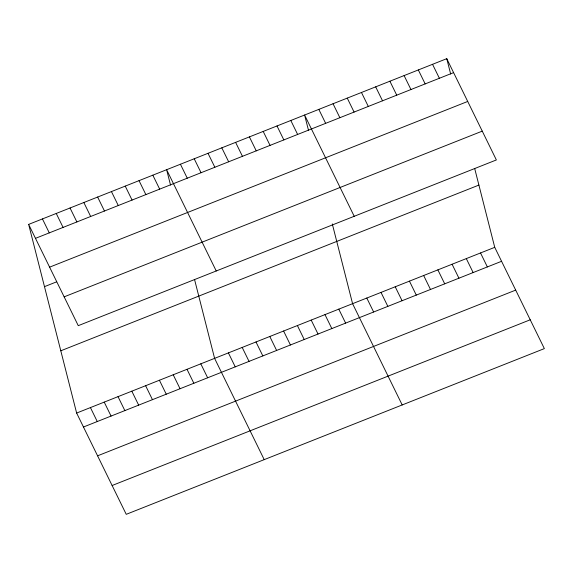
<?xml version="1.0" encoding="UTF-8"?>
<svg xmlns="http://www.w3.org/2000/svg" width="573" height="573" viewBox="0 0 573 573"><rect width="100%" height="100%" fill="white"/><g stroke="black" fill="none" stroke-linecap="round" stroke-linejoin="round"><path stroke-width="0.86" d="M28.65 224.394L446.761 58.675L496.368 159.946L78.265 325.665L28.65 224.394L76.632 413.054L126.239 514.325L544.35 348.606L494.735 247.335L474.666 168.419M35.49 238.347L453.594 72.635M49.6 267.161L467.711 101.45M44.486 286.65L56.655 281.823M64.147 296.85L482.258 131.131M60.795 350.798L478.906 185.079M76.632 413.054L494.735 247.335M83.465 427.007L501.576 261.295M97.582 455.822L515.693 290.11M112.129 485.51L530.233 319.791M432.543 64.312L439.384 78.265M418.326 69.942L425.166 83.902M404.108 75.579L410.948 89.538M480.525 252.972L487.358 266.925M389.898 81.216L396.731 95.168M466.307 258.609L473.14 272.562M375.68 86.845L382.52 100.805M452.09 264.239L458.93 278.199M361.463 92.482L368.303 106.442M437.872 269.876L444.712 283.828M347.252 98.119L354.085 112.072M423.662 275.513L430.495 289.465M333.035 103.749L339.868 117.709M409.444 281.142L416.285 295.102M318.817 109.386L325.657 123.338M395.227 286.779L402.067 300.732M354.214 216.293L304.6 115.023L308.51 130.379M381.016 292.409L387.849 306.369M290.805 120.488L297.638 134.447M366.799 298.046L373.632 312.006M277.01 125.96L283.843 139.912M402.196 404.953L352.581 303.683L332.297 223.928M263.208 131.425L270.048 145.384M338.786 309.148L345.619 323.108M249.413 136.897L256.246 150.849M324.984 314.62L331.824 328.573M235.61 142.362L242.451 156.322M311.189 320.085L318.022 334.045M221.815 147.834L228.656 161.787M297.394 325.557L304.227 339.51M208.02 153.299L214.854 167.259M283.592 331.022L290.432 344.982M194.218 158.771L201.059 172.724M269.797 336.494L276.63 350.447M180.423 164.236L187.264 178.196M255.995 341.959L262.835 355.919M216.236 270.979L166.628 169.708L170.532 185.072M242.2 347.431L249.04 361.384M152.826 175.173L159.666 189.133M228.405 352.896L235.238 366.856M139.031 180.645L145.864 194.598M264.217 459.639L214.603 358.369L194.534 279.445M125.236 186.11L132.069 200.07M200.808 363.834L207.648 377.793M111.434 191.583L118.274 205.535M187.013 369.306L193.846 383.258M97.639 197.048L104.472 211.007M173.211 374.771L180.051 388.73M83.837 202.52L90.677 216.472M159.416 380.243L166.249 394.195M70.042 207.985L76.882 221.944M145.621 385.708L152.454 399.668M56.247 213.457L63.08 227.409M131.819 391.18L138.659 405.132M42.445 218.922L49.285 232.882M118.024 396.645L124.857 410.605M104.222 402.117L111.062 416.07M90.427 407.582L97.267 421.542M446.761 58.675L450.665 74.039"/></g></svg>
